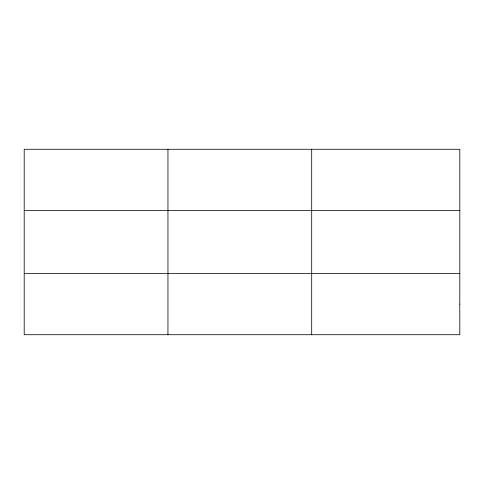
<?xml version="1.0" encoding="UTF-8"?>
<svg xmlns="http://www.w3.org/2000/svg" width="484" height="484" viewBox="0 0 484 484"><rect width="100%" height="100%" fill="white"/><g stroke="black" fill="none" stroke-linecap="round" stroke-linejoin="round"><path stroke-width="0.73" d="M167.948 149.278L167.948 334.722M311.696 149.278L311.696 334.722M24.2 210.473L459.8 210.473M24.2 273.527L459.8 273.527M459.8 304.121L459.8 334.722L24.2 334.722L24.2 149.278L459.8 149.278L459.8 304.121"/></g></svg>
